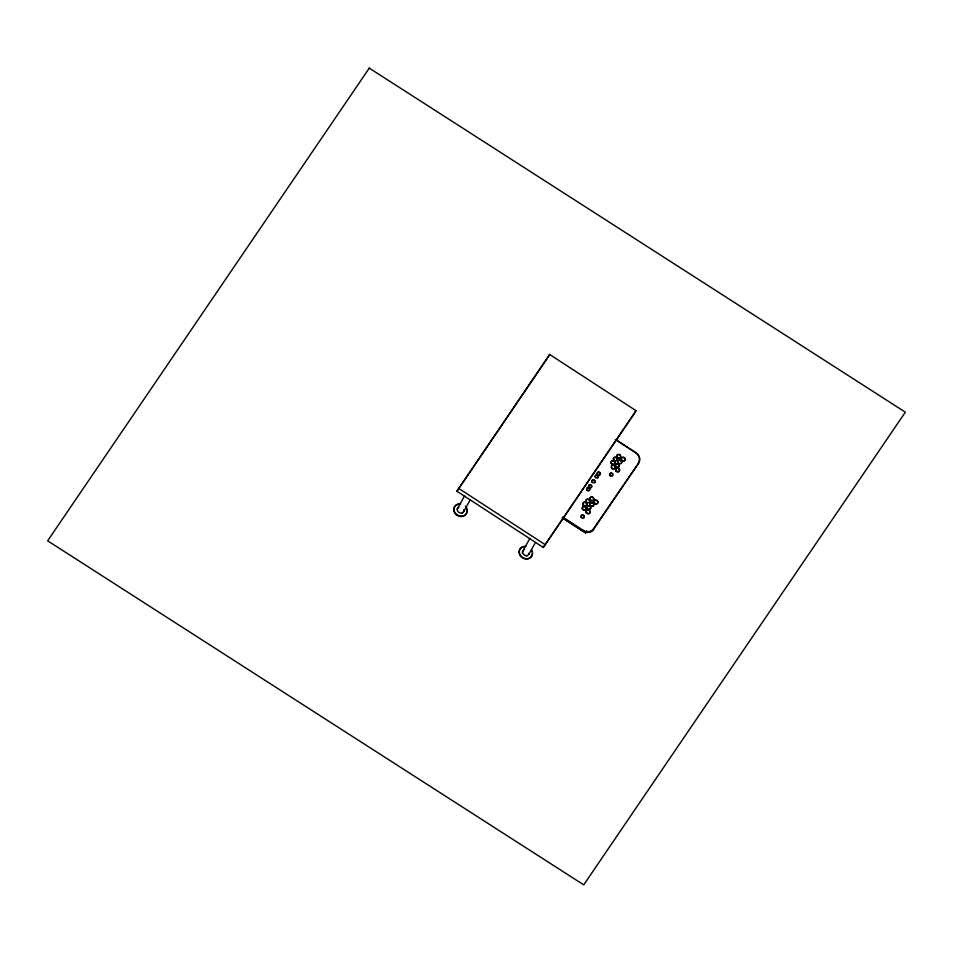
<?xml version="1.0" encoding="UTF-8"?>
<svg xmlns="http://www.w3.org/2000/svg" width="953" height="953" viewBox="0 0 953 953"><rect width="100%" height="100%" fill="white"/><g stroke="black" fill="none" stroke-linecap="round" stroke-linejoin="round"><path stroke-width="1.43" d="M562.866 517.956A2.704 2.359 29.3 0 0 563.402 518.396L582.688 530.94A8.124 7.076 29.3 0 0 593.469 529.511L593.362 528.975A7.719 6.719 29.3 0 1 583.081 530.297L563.807 517.765A2.299 2.001 29.3 0 1 562.985 516.907M593.564 529.332L593.576 529.308A8.124 7.076 29.3 0 1 582.783 530.761L563.509 518.229A2.704 2.359 29.3 0 1 562.735 517.515M456.892 491.236L549.619 354.456L636.008 410.66L634.353 413.602L543.281 547.451L456.892 491.236L547.129 358.626M457.726 508.128L464.611 495.858M547.963 357.399L549.619 354.456M463.492 511.868L470.377 499.61M523.042 550.608L529.916 538.35M528.796 554.36L534.99 543.317M543.281 547.451L636.008 410.66M563.402 518.396L563.807 517.765M582.688 530.94L583.081 530.297M562.175 517.729L585.63 532.977L586.726 531.024M638.617 463.158L593.362 528.975M593.469 529.511L638.736 462.932A8.124 7.076 29.3 0 0 635.901 452.699L616.627 440.155A2.704 2.359 29.3 0 0 615.995 439.845M458.536 488.293L544.937 544.508M585.333 531.893L585.63 532.977M463.837 509.569A3.443 2.99 29.3 0 1 461.728 513.024A3.443 2.99 29.3 0 1 457.571 510.951A3.443 2.99 29.3 0 1 458.953 507.139M465.362 506.174A6.874 5.992 29.3 0 1 463.908 515.716A6.874 5.992 29.3 0 1 454.152 510.856A6.874 5.992 29.3 0 1 460.656 503.827M466.208 507.949A6.874 5.992 29.3 0 1 462.646 516.419A6.874 5.992 29.3 0 1 453.819 510.677A6.874 5.992 29.3 0 1 460.442 504.197M462.753 512.821A3.443 2.99 29.3 0 1 462.05 513.226M457.19 509.2A3.443 2.99 29.3 0 1 457.523 508.497M463.623 511.535A3.443 2.99 29.3 0 1 463.277 512.237M529.249 552.871A3.443 2.99 29.3 0 1 524.233 554.968A3.443 2.99 29.3 0 1 524.269 549.619M531.714 550.072A6.874 5.992 29.3 0 1 528.165 558.541A6.874 5.992 29.3 0 1 519.337 552.8A6.874 5.992 29.3 0 1 525.961 546.319M532.382 553.622A6.874 5.992 29.3 0 1 526.247 559.066A6.874 5.992 29.3 0 1 519.135 553.169A6.874 5.992 29.3 0 1 524.019 546.7M531.512 550.429A6.874 5.992 29.3 0 1 532.167 552.001M527.366 555.718A3.443 2.99 29.3 0 1 526.556 555.933M522.482 553.276A3.443 2.99 29.3 0 1 522.828 550.977M615.567 466.386A2.025 1.763 29.3 0 1 616.948 463.837A2.025 1.763 29.3 0 1 619.212 466.208A2.025 1.763 29.3 0 1 616.281 467.137M619.152 463.861A2.025 1.763 29.3 0 1 617.889 461.181A2.025 1.763 29.3 0 1 620.808 460.799A2.025 1.763 29.3 0 1 621.058 463.611M622.047 460.823A2.025 1.763 29.3 0 1 621.785 457.821A2.025 1.763 29.3 0 1 624.906 458.953A2.025 1.763 29.3 0 1 623.036 461.181M591.682 506.531A2.025 1.763 29.3 0 1 589.919 503.732A2.025 1.763 29.3 0 1 593.219 503.708A2.025 1.763 29.3 0 1 592.194 506.531M611.147 463.515A2.025 1.763 29.3 0 1 612.696 460.966A2.025 1.763 29.3 0 1 614.709 463.634A2.025 1.763 29.3 0 1 611.457 463.92M582.414 509.224A2.025 1.763 29.3 0 1 583.963 506.674A2.025 1.763 29.3 0 1 585.976 509.343A2.025 1.763 29.3 0 1 582.724 509.641M594.863 503.672A2.025 1.763 29.3 0 1 594.732 500.587A2.025 1.763 29.3 0 1 597.793 502.112A2.025 1.763 29.3 0 1 595.339 503.899M591.706 500.849A2.025 1.763 29.3 0 1 589.943 498.05A2.025 1.763 29.3 0 1 593.242 498.026A2.025 1.763 29.3 0 1 592.218 500.837M598.258 475.13A1.62 1.418 29.3 0 1 597.317 472.891A1.62 1.418 29.3 0 1 599.806 472.867A1.62 1.418 29.3 0 1 599.461 475.13M586.774 502.696A2.025 1.763 29.3 0 1 586.155 500.003A2.025 1.763 29.3 0 1 589.037 499.98A2.025 1.763 29.3 0 1 589.145 502.684M610.277 475.964A1.62 1.418 29.3 0 1 609.789 473.808A1.62 1.418 29.3 0 1 612.088 473.796A1.62 1.418 29.3 0 1 612.183 475.952M611.397 466.136A2.025 1.763 29.3 0 1 614.089 465.779A2.025 1.763 29.3 0 1 614.804 468.352A2.025 1.763 29.3 0 1 612.1 468.709M611.695 468.376A2.025 1.763 29.3 0 1 611.385 467.959M592.575 482.754A1.62 1.418 29.3 0 1 592.087 480.598A1.62 1.418 29.3 0 1 594.386 480.586A1.62 1.418 29.3 0 1 594.481 482.742M586.536 488.829A1.62 1.418 29.3 0 1 588.477 488.031A1.62 1.418 29.3 0 1 589.573 489.937A1.62 1.418 29.3 0 1 587.644 490.747M586.929 490.295A1.62 1.418 29.3 0 1 586.536 489.592M595.172 476.155A1.62 1.418 29.3 0 1 597.483 475.535A1.62 1.418 29.3 0 1 597.793 477.858M595.887 477.87A1.62 1.418 29.3 0 1 595.16 476.905M638.474 462.586A7.719 6.719 29.3 0 0 635.794 452.818L616.52 440.274A2.299 2.001 29.3 0 0 615.114 439.857M615.233 461.109A2.025 1.763 29.3 0 1 613.351 458.596A2.025 1.763 29.3 0 1 616.246 457.821A2.025 1.763 29.3 0 1 616.627 460.728M581.723 517.932A1.62 1.418 29.3 0 1 581.235 515.776A1.62 1.418 29.3 0 1 583.546 515.752A1.62 1.418 29.3 0 1 583.629 517.92M369.276 68.139L47.65 540.816L583.724 884.86L905.35 412.184L369.276 68.139M616.913 457.202A2.025 1.763 29.3 0 0 620.32 457.583A2.025 1.763 29.3 0 0 618.64 454.664A2.025 1.763 29.3 0 0 616.913 457.202M615.805 470.842A2.025 1.763 29.3 0 0 619.224 471.235A2.025 1.763 29.3 0 0 617.532 468.304A2.025 1.763 29.3 0 0 615.805 470.842M586.917 508.497A2.025 1.763 29.3 0 0 590.324 508.89A2.025 1.763 29.3 0 0 588.644 505.96A2.025 1.763 29.3 0 0 586.917 508.497M621.523 459.727A2.025 1.763 29.3 0 0 624.942 460.12A2.025 1.763 29.3 0 0 623.25 457.19A2.025 1.763 29.3 0 0 621.523 459.727M583.01 504.971A2.025 1.763 29.3 0 0 586.429 505.364A2.025 1.763 29.3 0 0 584.737 502.434A2.025 1.763 29.3 0 0 583.01 504.971M597.507 473.998A1.62 1.418 29.3 0 0 600.235 474.308A1.62 1.418 29.3 0 0 598.889 471.973A1.62 1.418 29.3 0 0 597.507 473.998M588.68 487.031A1.62 1.418 29.3 0 0 591.408 487.34A1.62 1.418 29.3 0 0 590.062 485.006A1.62 1.418 29.3 0 0 588.68 487.031M613.732 459.644A2.025 1.763 29.3 0 0 617.139 460.037A2.025 1.763 29.3 0 0 615.459 457.118A2.025 1.763 29.3 0 0 613.732 459.644M611.338 463.158A2.025 1.763 29.3 0 0 614.756 463.551A2.025 1.763 29.3 0 0 613.065 460.633A2.025 1.763 29.3 0 0 611.338 463.158M594.338 502.576A2.025 1.763 29.3 0 0 597.757 502.958A2.025 1.763 29.3 0 0 596.066 500.039A2.025 1.763 29.3 0 0 594.338 502.576M588.871 486.685A1.62 1.418 29.3 0 0 591.599 486.995A1.62 1.418 29.3 0 0 590.252 484.66A1.62 1.418 29.3 0 0 588.871 486.685M582.605 508.878A2.025 1.763 29.3 0 0 586.024 509.271A2.025 1.763 29.3 0 0 584.332 506.341A2.025 1.763 29.3 0 0 582.605 508.878M583.212 504.625A2.025 1.763 29.3 0 0 586.619 505.019A2.025 1.763 29.3 0 0 584.939 502.088A2.025 1.763 29.3 0 0 583.212 504.625M590.181 505.078A2.025 1.763 29.3 0 0 593.6 505.471A2.025 1.763 29.3 0 0 591.908 502.541A2.025 1.763 29.3 0 0 590.181 505.078M609.896 475.023A1.62 1.418 29.3 0 0 612.624 475.333A1.62 1.418 29.3 0 0 611.278 472.986A1.62 1.418 29.3 0 0 609.896 475.023M611.576 467.613A2.025 1.763 29.3 0 0 614.995 468.006A2.025 1.763 29.3 0 0 613.303 465.076A2.025 1.763 29.3 0 0 611.576 467.613M586.309 512.75A2.025 1.763 29.3 0 0 589.728 513.143A2.025 1.763 29.3 0 0 588.037 510.212A2.025 1.763 29.3 0 0 586.309 512.75M587.108 508.14A2.025 1.763 29.3 0 0 590.526 508.533A2.025 1.763 29.3 0 0 588.835 505.614A2.025 1.763 29.3 0 0 587.108 508.14M592.194 481.801A1.62 1.418 29.3 0 0 594.922 482.123A1.62 1.418 29.3 0 0 593.576 479.776A1.62 1.418 29.3 0 0 592.194 481.801M595.518 476.929A1.62 1.418 29.3 0 0 598.246 477.239A1.62 1.418 29.3 0 0 596.888 474.892A1.62 1.418 29.3 0 0 595.518 476.929M615.757 466.041A2.025 1.763 29.3 0 0 619.176 466.434A2.025 1.763 29.3 0 0 617.484 463.503A2.025 1.763 29.3 0 0 615.757 466.041M618.152 462.527A2.025 1.763 29.3 0 0 621.57 462.92A2.025 1.763 29.3 0 0 619.879 459.989A2.025 1.763 29.3 0 0 618.152 462.527M617.103 456.844A2.025 1.763 29.3 0 0 620.522 457.237A2.025 1.763 29.3 0 0 618.831 454.319A2.025 1.763 29.3 0 0 617.103 456.844M581.342 516.979A1.62 1.418 29.3 0 0 584.07 517.288A1.62 1.418 29.3 0 0 582.724 514.954A1.62 1.418 29.3 0 0 581.342 516.979M586.512 512.392A2.025 1.763 29.3 0 0 589.919 512.785A2.025 1.763 29.3 0 0 588.227 509.867A2.025 1.763 29.3 0 0 586.512 512.392M586.25 501.6A2.025 1.763 29.3 0 0 589.657 501.993A2.025 1.763 29.3 0 0 587.977 499.062A2.025 1.763 29.3 0 0 586.25 501.6M590.205 499.384A2.025 1.763 29.3 0 0 593.624 499.777A2.025 1.763 29.3 0 0 591.932 496.858A2.025 1.763 29.3 0 0 590.205 499.384M616.007 470.496A2.025 1.763 29.3 0 0 619.414 470.877A2.025 1.763 29.3 0 0 617.723 467.959A2.025 1.763 29.3 0 0 616.007 470.496M586.881 489.616A1.62 1.418 29.3 0 0 589.609 489.925A1.62 1.418 29.3 0 0 588.263 487.579A1.62 1.418 29.3 0 0 586.881 489.616"/></g></svg>
